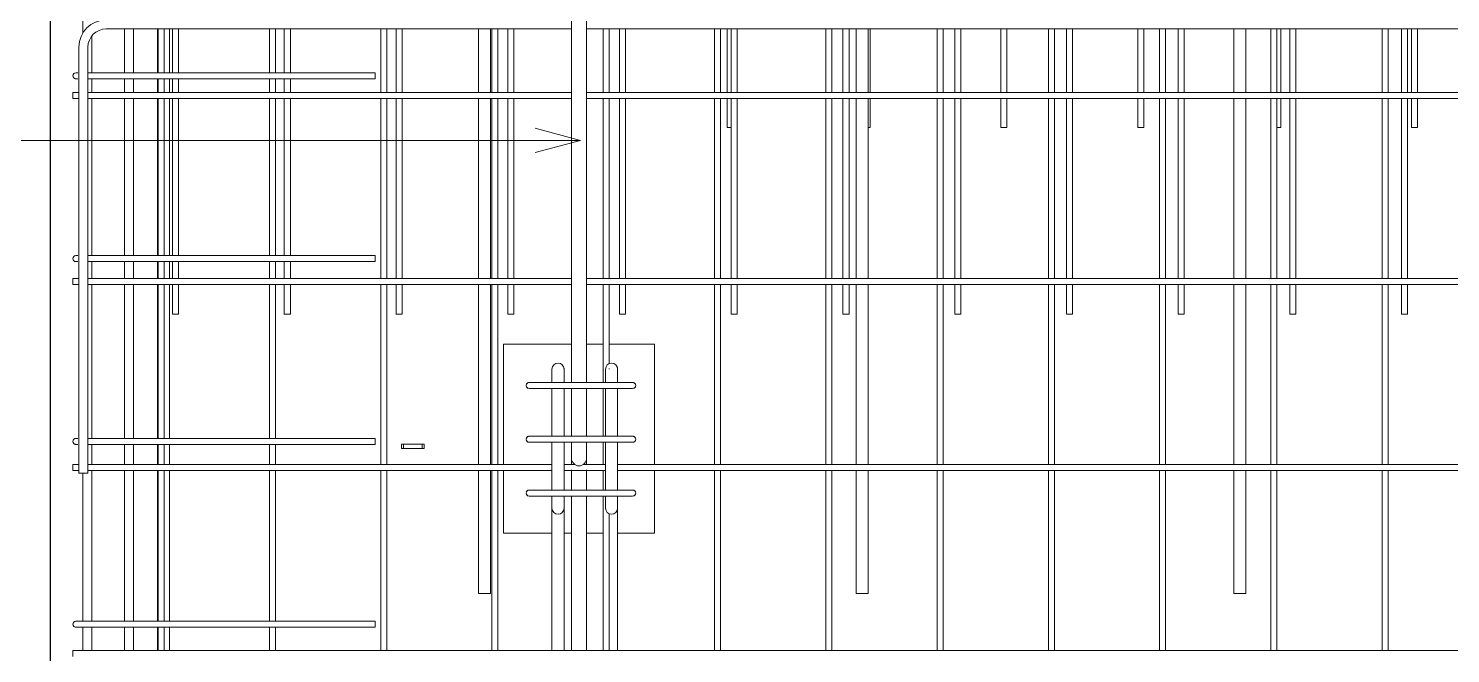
# Model space of a CAD drawing. Header units: millimetres. Extents: x -6138 to 17183, y 2886 to 77066.
# Drawn here: x -4229 to -2346, y 5320 to 6148 of the extents above; entities that cross this region are included whole.
import ezdxf

# ---------------------------------------------------------------- set-up
doc = ezdxf.new("R2010")
doc.units = ezdxf.units.MM
for name, color, linetype, lineweight in [('A-GENM', 13, 'Continuous', 18), ('A-WALL', 113, 'Continuous', 25), ('S-BEAM', 12, 'Continuous', 18), ('S-RBAR', 171, 'Continuous', 18), ('S-RBAR-IDEN', 171, 'Continuous', 9)]:
    doc.layers.add(name, color=color, linetype=linetype, lineweight=lineweight)

# ---------------------------------------------------------------- blocks, each defined once
blk = doc.blocks.new('RR spread anchor face based - RR-SA-1_4-160-614768-Elevation Front 1')
at = {"layer": 'A-GENM'}
for p, q in [((-3735.4, 5597.7), (-3732.9, 5597.7)), ((-3735.4, 5591.7), (-3735.4, 5597.7)), ((-3732.9, 5597.7), (-3707.9, 5597.7)), ((-3732.9, 5597.7), (-3732.9, 5591.7)), ((-3707.9, 5597.7), (-3705.4, 5597.7)), ((-3707.9, 5597.7), (-3707.9, 5591.7)), ((-3705.4, 5597.7), (-3705.4, 5591.7)), ((-3732.9, 5591.7), (-3735.4, 5591.7)), ((-3707.9, 5591.7), (-3732.9, 5591.7)), ((-3705.4, 5591.7), (-3707.9, 5591.7))]:
    blk.add_line(p, q, dxfattribs=at)

msp = doc.modelspace()

# ---------------------------------------------------------------- linework, layer by layer
at = {"layer": 'A-WALL'}
msp.add_line((-4200.4, 6199.7), (-4200.4, 3269.7), dxfattribs=at)
at = {"layer": 'S-BEAM'}
for p, q in [((-3600.4, 5729.7), (-3600.4, 5570.6)), ((-3510.4, 5729.7), (-3600.4, 5729.7)), ((-3468.4, 5729.7), (-3490.4, 5729.7)), ((-3400.4, 5729.7), (-3460.4, 5729.7)), ((-3400.4, 5570.6), (-3400.4, 5729.7)), ((-3600.4, 5562.6), (-3600.4, 5479.7)), ((-3400.4, 5479.7), (-3400.4, 5562.6)), ((-3600.4, 5479.7), (-3536.2, 5479.7)), ((-3520.2, 5479.7), (-3510.4, 5479.7)), ((-3490.4, 5479.7), (-3468.4, 5479.7)), ((-3449.3, 5479.7), (-3400.4, 5479.7))]:
    msp.add_line(p, q, dxfattribs=at)
at = {"layer": 'S-RBAR'}
for p, q in [((-4157.4, 6169.7), (-4157.4, 6141.7)), ((-3510.4, 5679.2), (-3510.4, 6159.7)), ((-3490.4, 5679.2), (-3490.4, 6159.7)), ((-3510.4, 6147.2), (-4126.6, 6147.2)), ((-4102.4, 6147.2), (-4102.4, 6089.2)), ((-4090.4, 6147.2), (-4090.4, 6089.2)), ((-4058.4, 6147.2), (-4058.4, 6089.2)), ((-4057.7, 6089.2), (-4057.7, 6147.2)), ((-4049.7, 6089.2), (-4049.7, 6147.2)), ((-4042.4, 6147.2), (-4042.4, 6089.2)), ((-4038.5, 6147.4), (-4038.5, 6145.7)), ((-4038.5, 6089.2), (-4038.5, 6145.7)), ((-4030.5, 6147.4), (-4030.5, 6145.7)), ((-4030.5, 6089.2), (-4030.5, 6145.7)), ((-3910.4, 6089.2), (-3910.4, 6147.2)), ((-3902.4, 6089.2), (-3902.4, 6147.2)), ((-3890.6, 6147.4), (-3890.6, 6145.7)), ((-3890.6, 6089.2), (-3890.6, 6145.7)), ((-3882.6, 6147.4), (-3882.6, 6145.7)), ((-3882.6, 6089.2), (-3882.6, 6145.7)), ((-3763, 6063), (-3763, 6147.2)), ((-3755, 6063), (-3755, 6147.2)), ((-3742.6, 6147.4), (-3742.6, 6145.7)), ((-3742.6, 6063), (-3742.6, 6145.7)), ((-3734.6, 6147.4), (-3734.6, 6145.7)), ((-3734.6, 6063), (-3734.6, 6145.7)), ((-3633.4, 6147.2), (-3633.4, 6063)), ((-3617.4, 6147.2), (-3617.4, 6063)), ((-3615.7, 6063), (-3615.7, 6147.2)), ((-3607.7, 6063), (-3607.7, 6147.2)), ((-3594.7, 6147.4), (-3594.7, 6145.7)), ((-3594.7, 6063), (-3594.7, 6145.7)), ((-3586.7, 6147.4), (-3586.7, 6145.7)), ((-3586.7, 6063), (-3586.7, 6145.7)), ((-1660.4, 6147.2), (-3490.4, 6147.2)), ((-3468.4, 6063), (-3468.4, 6147.2)), ((-3460.4, 6063), (-3460.4, 6147.2)), ((-3446.8, 6147.4), (-3446.8, 6145.7)), ((-3446.8, 6063), (-3446.8, 6145.7)), ((-3438.8, 6147.4), (-3438.8, 6145.7)), ((-3438.8, 6063), (-3438.8, 6145.7)), ((-3321, 6063), (-3321, 6147.2)), ((-3313, 6063), (-3313, 6147.2)), ((-3304.4, 6145.3), (-3304.4, 6147.4)), ((-3304.4, 6063), (-3304.4, 6145.3)), ((-3298.9, 6147.4), (-3298.9, 6145.7)), ((-3298.9, 6063), (-3298.9, 6145.7)), ((-3290.9, 6147.4), (-3290.9, 6145.7)), ((-3290.9, 6063), (-3290.9, 6145.7)), ((-3173.7, 6063), (-3173.7, 6147.2)), ((-3165.7, 6063), (-3165.7, 6147.2)), ((-3150.9, 6147.4), (-3150.9, 6145.7)), ((-3150.9, 6063), (-3150.9, 6145.7)), ((-3142.9, 6147.4), (-3142.9, 6145.7)), ((-3142.9, 6063), (-3142.9, 6145.7)), ((-3133.4, 6147.2), (-3133.4, 6063)), ((-3117.4, 6147.2), (-3117.4, 6063)), ((-3115.1, 6145.3), (-3115.1, 6147.4)), ((-3115.1, 6063), (-3115.1, 6145.3)), ((-3026.4, 6063), (-3026.4, 6147.2)), ((-3018.4, 6063), (-3018.4, 6147.2)), ((-3003, 6147.4), (-3003, 6145.7)), ((-3003, 6063), (-3003, 6145.7)), ((-2995, 6147.4), (-2995, 6145.7)), ((-2995, 6063), (-2995, 6145.7)), ((-2941.9, 6145.3), (-2941.9, 6147.4)), ((-2941.9, 6063), (-2941.9, 6145.3)), ((-2933.9, 6145.3), (-2933.9, 6147.4)), ((-2933.9, 6063), (-2933.9, 6145.3)), ((-2879, 6063), (-2879, 6147.2)), ((-2871, 6063), (-2871, 6147.2)), ((-2855.1, 6147.4), (-2855.1, 6145.7)), ((-2855.1, 6063), (-2855.1, 6145.7)), ((-2847.1, 6147.4), (-2847.1, 6145.7)), ((-2847.1, 6063), (-2847.1, 6145.7)), ((-2760.6, 6145.3), (-2760.6, 6147.4)), ((-2760.6, 6063), (-2760.6, 6145.3)), ((-2752.6, 6145.3), (-2752.6, 6147.4)), ((-2752.6, 6063), (-2752.6, 6145.3)), ((-2731.7, 6063), (-2731.7, 6147.2)), ((-2723.7, 6063), (-2723.7, 6147.2)), ((-2707.2, 6147.4), (-2707.2, 6145.7)), ((-2707.2, 6063), (-2707.2, 6145.7)), ((-2699.2, 6147.4), (-2699.2, 6145.7)), ((-2699.2, 6063), (-2699.2, 6145.7)), ((-2633.4, 6147.2), (-2633.4, 6063)), ((-2617.4, 6147.2), (-2617.4, 6063)), ((-2584.3, 6063), (-2584.3, 6147.2)), ((-2576.3, 6063), (-2576.3, 6147.2)), ((-2571.4, 6145.3), (-2571.4, 6147.4)), ((-2571.4, 6063), (-2571.4, 6145.3)), ((-2559.2, 6147.4), (-2559.2, 6145.7)), ((-2559.2, 6063), (-2559.2, 6145.7)), ((-2551.2, 6147.4), (-2551.2, 6145.7)), ((-2551.2, 6063), (-2551.2, 6145.7)), ((-2437, 6063), (-2437, 6147.2)), ((-2429, 6063), (-2429, 6147.2)), ((-2411.3, 6147.4), (-2411.3, 6145.7)), ((-2411.3, 6063), (-2411.3, 6145.7)), ((-2403.3, 6147.4), (-2403.3, 6145.7)), ((-2403.3, 6063), (-2403.3, 6145.7)), ((-2398.1, 6145.3), (-2398.1, 6147.4)), ((-2398.1, 6063), (-2398.1, 6145.3)), ((-2390.1, 6145.3), (-2390.1, 6147.4)), ((-2390.1, 6063), (-2390.1, 6145.3)), ((-4162.6, 6123.2), (-4162.6, 5559.2)), ((-4150.6, 6123.2), (-4150.6, 5559.2)), ((-4145.4, 6137.8), (-4145.4, 6089.2)), ((-4163.9, 6089.2), (-4166.4, 6089.2)), ((-4146.4, 6089.2), (-4151, 6089.2)), ((-4146.4, 6089.2), (-3770.4, 6089.2)), ((-3770.4, 6081.2), (-3770.4, 6089.2)), ((-4162.6, 6063), (-4170.4, 6063)), ((-4170.4, 6063), (-4170.4, 6055)), ((-4163.9, 6081.2), (-4166.4, 6081.2)), ((-4146.4, 6081.2), (-4151, 6081.2)), ((-3510.4, 6063), (-4150.6, 6063)), ((-4146.4, 6081.2), (-3770.4, 6081.2)), ((-4145.4, 6081.2), (-4145.4, 6063)), ((-4102.4, 6081.2), (-4102.4, 6063)), ((-4090.4, 6081.2), (-4090.4, 6063)), ((-4058.4, 6081.2), (-4058.4, 6063)), ((-4057.7, 6063), (-4057.7, 6081.2)), ((-4049.7, 6063), (-4049.7, 6081.2)), ((-4042.4, 6081.2), (-4042.4, 6063)), ((-4038.5, 6063), (-4038.5, 6081.2)), ((-4030.5, 6063), (-4030.5, 6081.2)), ((-3910.4, 6063), (-3910.4, 6081.2)), ((-3902.4, 6063), (-3902.4, 6081.2)), ((-3890.6, 6063), (-3890.6, 6081.2)), ((-3882.6, 6063), (-3882.6, 6081.2)), ((-1660.4, 6063), (-3490.4, 6063)), ((-4162.6, 6055), (-4170.4, 6055)), ((-3510.4, 6055), (-4150.6, 6055)), ((-4145.4, 6055), (-4145.4, 5847.2)), ((-4102.4, 6055), (-4102.4, 5847.2)), ((-4090.4, 6055), (-4090.4, 5847.2)), ((-4058.4, 6055), (-4058.4, 5847.2)), ((-4057.7, 5847.2), (-4057.7, 6055)), ((-4049.7, 5847.2), (-4049.7, 6055)), ((-4042.4, 6055), (-4042.4, 5847.2)), ((-4038.5, 5847.2), (-4038.5, 6055)), ((-4030.5, 5847.2), (-4030.5, 6055)), ((-3910.4, 5847.2), (-3910.4, 6055)), ((-3902.4, 5847.2), (-3902.4, 6055)), ((-3890.6, 5847.2), (-3890.6, 6055)), ((-3882.6, 5847.2), (-3882.6, 6055)), ((-3763, 5816.8), (-3763, 6055)), ((-3755, 5816.8), (-3755, 6055)), ((-3742.6, 5816.8), (-3742.6, 6055)), ((-3734.6, 5816.8), (-3734.6, 6055)), ((-3633.4, 6055), (-3633.4, 5816.8)), ((-3617.4, 6055), (-3617.4, 5816.8)), ((-3615.7, 5816.8), (-3615.7, 6055)), ((-3607.7, 5816.8), (-3607.7, 6055)), ((-3594.7, 5816.8), (-3594.7, 6055)), ((-3586.7, 5816.8), (-3586.7, 6055)), ((-1660.4, 6055), (-3490.4, 6055)), ((-3468.4, 5816.8), (-3468.4, 6055)), ((-3460.4, 5816.8), (-3460.4, 6055)), ((-3446.8, 5816.8), (-3446.8, 6055)), ((-3438.8, 5816.8), (-3438.8, 6055)), ((-3321, 5816.8), (-3321, 6055)), ((-3313, 5816.8), (-3313, 6055)), ((-3304.4, 6016.8), (-3304.4, 6055)), ((-3298.9, 5816.8), (-3298.9, 6055)), ((-3290.9, 5816.8), (-3290.9, 6055)), ((-3173.7, 5816.8), (-3173.7, 6055)), ((-3165.7, 5816.8), (-3165.7, 6055)), ((-3150.9, 5816.8), (-3150.9, 6055)), ((-3142.9, 5816.8), (-3142.9, 6055)), ((-3133.4, 6055), (-3133.4, 5816.8)), ((-3117.4, 6055), (-3117.4, 5816.8)), ((-3115.1, 6016.8), (-3115.1, 6055)), ((-3026.4, 5816.8), (-3026.4, 6055)), ((-3018.4, 5816.8), (-3018.4, 6055)), ((-3003, 5816.8), (-3003, 6055)), ((-2995, 5816.8), (-2995, 6055)), ((-2941.9, 6016.8), (-2941.9, 6055)), ((-2933.9, 6016.8), (-2933.9, 6055)), ((-2879, 5816.8), (-2879, 6055)), ((-2871, 5816.8), (-2871, 6055)), ((-2855.1, 5816.8), (-2855.1, 6055)), ((-2847.1, 5816.8), (-2847.1, 6055)), ((-2760.6, 6016.8), (-2760.6, 6055)), ((-2752.6, 6016.8), (-2752.6, 6055)), ((-2731.7, 5816.8), (-2731.7, 6055)), ((-2723.7, 5816.8), (-2723.7, 6055)), ((-2707.2, 5816.8), (-2707.2, 6055)), ((-2699.2, 5816.8), (-2699.2, 6055)), ((-2633.4, 6055), (-2633.4, 5816.8)), ((-2617.4, 6055), (-2617.4, 5816.8)), ((-2584.3, 5816.8), (-2584.3, 6055)), ((-2576.3, 5816.8), (-2576.3, 6055)), ((-2571.4, 6016.8), (-2571.4, 6055)), ((-2559.2, 5816.8), (-2559.2, 6055)), ((-2551.2, 5816.8), (-2551.2, 6055)), ((-2437, 5816.8), (-2437, 6055)), ((-2429, 5816.8), (-2429, 6055)), ((-2411.3, 5816.8), (-2411.3, 6055)), ((-2403.3, 5816.8), (-2403.3, 6055)), ((-2398.1, 6016.8), (-2398.1, 6055)), ((-2390.1, 6016.8), (-2390.1, 6055)), ((-3298.9, 6016.8), (-3304.4, 6016.8)), ((-3115.1, 6016.8), (-3117.4, 6016.8)), ((-2933.9, 6016.8), (-2941.9, 6016.8)), ((-2752.6, 6016.8), (-2760.6, 6016.8)), ((-2571.4, 6016.8), (-2576.3, 6016.8)), ((-2390.1, 6016.8), (-2398.1, 6016.8)), ((-4163.9, 5847.2), (-4166.4, 5847.2)), ((-4163.9, 5839.2), (-4166.4, 5839.2)), ((-4146.4, 5847.2), (-4151, 5847.2)), ((-4146.4, 5839.2), (-4151, 5839.2)), ((-4146.4, 5847.2), (-3770.4, 5847.2)), ((-4146.4, 5839.2), (-3770.4, 5839.2)), ((-4145.4, 5839.2), (-4145.4, 5816.8)), ((-4102.4, 5839.2), (-4102.4, 5816.8)), ((-4090.4, 5839.2), (-4090.4, 5816.8)), ((-4058.4, 5839.2), (-4058.4, 5816.8)), ((-4057.7, 5816.8), (-4057.7, 5839.2)), ((-4049.7, 5816.8), (-4049.7, 5839.2)), ((-4042.4, 5839.2), (-4042.4, 5816.8)), ((-4038.5, 5816.8), (-4038.5, 5839.2)), ((-4030.5, 5816.8), (-4030.5, 5839.2)), ((-3910.4, 5816.8), (-3910.4, 5839.2)), ((-3902.4, 5816.8), (-3902.4, 5839.2)), ((-3890.6, 5816.8), (-3890.6, 5839.2)), ((-3882.6, 5816.8), (-3882.6, 5839.2)), ((-3770.4, 5839.2), (-3770.4, 5847.2)), ((-4162.6, 5816.8), (-4170.4, 5816.8)), ((-4170.4, 5816.8), (-4170.4, 5808.8)), ((-4162.6, 5808.8), (-4170.4, 5808.8)), ((-3510.4, 5816.8), (-4150.6, 5816.8)), ((-3510.4, 5808.8), (-4150.6, 5808.8)), ((-4145.4, 5808.8), (-4145.4, 5605.2)), ((-4102.4, 5808.8), (-4102.4, 5605.2)), ((-4090.4, 5808.8), (-4090.4, 5605.2)), ((-4058.4, 5808.8), (-4058.4, 5605.2)), ((-4057.7, 5605.2), (-4057.7, 5808.8)), ((-4049.7, 5605.2), (-4049.7, 5808.8)), ((-4042.4, 5808.8), (-4042.4, 5605.2)), ((-4038.5, 5769.7), (-4038.5, 5808.8)), ((-4030.5, 5769.7), (-4030.5, 5808.8)), ((-3910.4, 5605.2), (-3910.4, 5808.8)), ((-3902.4, 5605.2), (-3902.4, 5808.8)), ((-3890.6, 5769.7), (-3890.6, 5808.8)), ((-3882.6, 5769.7), (-3882.6, 5808.8)), ((-3763, 5570.6), (-3763, 5808.8)), ((-3755, 5570.6), (-3755, 5808.8)), ((-3742.6, 5769.7), (-3742.6, 5808.8)), ((-3734.6, 5769.7), (-3734.6, 5808.8)), ((-3633.4, 5808.8), (-3633.4, 5570.6)), ((-3617.4, 5808.8), (-3617.4, 5570.6)), ((-3615.7, 5570.6), (-3615.7, 5808.8)), ((-3607.7, 5570.6), (-3607.7, 5808.8)), ((-3594.7, 5769.7), (-3594.7, 5808.8)), ((-3586.7, 5769.7), (-3586.7, 5808.8)), ((-1660.4, 5816.8), (-3490.4, 5816.8)), ((-1660.4, 5808.8), (-3490.4, 5808.8)), ((-3468.4, 5679.2), (-3468.4, 5808.8)), ((-3460.4, 5704.2), (-3460.4, 5808.8)), ((-3446.8, 5769.7), (-3446.8, 5808.8)), ((-3438.8, 5769.7), (-3438.8, 5808.8)), ((-3321, 5570.6), (-3321, 5808.8)), ((-3313, 5570.6), (-3313, 5808.8)), ((-3298.9, 5769.7), (-3298.9, 5808.8)), ((-3290.9, 5769.7), (-3290.9, 5808.8)), ((-3173.7, 5570.6), (-3173.7, 5808.8)), ((-3165.7, 5570.6), (-3165.7, 5808.8)), ((-3150.9, 5769.7), (-3150.9, 5808.8)), ((-3142.9, 5769.7), (-3142.9, 5808.8)), ((-3133.4, 5808.8), (-3133.4, 5570.6)), ((-3117.4, 5808.8), (-3117.4, 5570.6)), ((-3026.4, 5570.6), (-3026.4, 5808.8)), ((-3018.4, 5570.6), (-3018.4, 5808.8)), ((-3003, 5769.7), (-3003, 5808.8)), ((-2995, 5769.7), (-2995, 5808.8)), ((-2879, 5570.6), (-2879, 5808.8)), ((-2871, 5570.6), (-2871, 5808.8)), ((-2855.1, 5769.7), (-2855.1, 5808.8)), ((-2847.1, 5769.7), (-2847.1, 5808.8)), ((-2731.7, 5570.6), (-2731.7, 5808.8)), ((-2723.7, 5570.6), (-2723.7, 5808.8)), ((-2707.2, 5769.7), (-2707.2, 5808.8)), ((-2699.2, 5769.7), (-2699.2, 5808.8)), ((-2633.4, 5808.8), (-2633.4, 5570.6)), ((-2617.4, 5808.8), (-2617.4, 5570.6)), ((-2584.3, 5570.6), (-2584.3, 5808.8)), ((-2576.3, 5570.6), (-2576.3, 5808.8)), ((-2559.2, 5769.7), (-2559.2, 5808.8)), ((-2551.2, 5769.7), (-2551.2, 5808.8)), ((-2437, 5570.6), (-2437, 5808.8)), ((-2429, 5570.6), (-2429, 5808.8)), ((-2411.3, 5769.7), (-2411.3, 5808.8)), ((-2403.3, 5769.7), (-2403.3, 5808.8)), ((-4030.5, 5769.7), (-4038.5, 5769.7)), ((-3882.6, 5769.7), (-3890.6, 5769.7)), ((-3734.6, 5769.7), (-3742.6, 5769.7)), ((-3586.7, 5769.7), (-3594.7, 5769.7)), ((-3438.8, 5769.7), (-3446.8, 5769.7)), ((-3290.9, 5769.7), (-3298.9, 5769.7)), ((-3142.9, 5769.7), (-3150.9, 5769.7)), ((-2995, 5769.7), (-3003, 5769.7)), ((-2847.1, 5769.7), (-2855.1, 5769.7)), ((-2699.2, 5769.7), (-2707.2, 5769.7)), ((-2551.2, 5769.7), (-2559.2, 5769.7)), ((-2403.3, 5769.7), (-2411.3, 5769.7)), ((-3536.2, 5696.9), (-3536.2, 5679.7)), ((-3520.2, 5696.9), (-3520.2, 5679.7)), ((-3465.3, 5696.9), (-3465.3, 5679.7)), ((-3460.4, 5696.9), (-3460.4, 5697.5)), ((-3449.3, 5696.9), (-3449.3, 5679.7)), ((-3566.4, 5679.2), (-3546.4, 5679.2)), ((-3566.4, 5671.2), (-3546.4, 5671.2)), ((-3449.4, 5679.2), (-3546.4, 5679.2)), ((-3449.4, 5671.2), (-3546.4, 5671.2)), ((-3536.2, 5671.6), (-3536.2, 5656.9)), ((-3520.2, 5671.6), (-3520.2, 5656.9)), ((-3510.4, 5620.8), (-3510.4, 5671.2)), ((-3490.4, 5620.8), (-3490.4, 5671.2)), ((-3468.4, 5608), (-3468.4, 5671.2)), ((-3465.3, 5671.6), (-3465.3, 5656.9)), ((-3449.4, 5679.2), (-3429.4, 5679.2)), ((-3449.4, 5671.2), (-3429.4, 5671.2)), ((-3449.3, 5671.6), (-3449.3, 5656.9)), ((-3536.2, 5608), (-3536.2, 5656.9)), ((-3520.2, 5608), (-3520.2, 5656.9)), ((-3465.3, 5608), (-3465.3, 5656.9)), ((-3449.3, 5608), (-3449.3, 5656.9)), ((-3510.4, 5620.8), (-3510.4, 5607.6)), ((-3490.4, 5620.8), (-3490.4, 5607.6)), ((-4163.9, 5605.2), (-4166.4, 5605.2)), ((-4163.9, 5597.2), (-4166.4, 5597.2)), ((-4146.4, 5605.2), (-4151, 5605.2)), ((-4146.4, 5597.2), (-4151, 5597.2)), ((-4146.4, 5605.2), (-3770.4, 5605.2)), ((-4146.4, 5597.2), (-3770.4, 5597.2)), ((-4145.4, 5597.2), (-4145.4, 5570.6)), ((-4102.4, 5597.2), (-4102.4, 5570.6)), ((-4090.4, 5597.2), (-4090.4, 5570.6)), ((-4058.4, 5597.2), (-4058.4, 5570.6)), ((-4057.7, 5570.6), (-4057.7, 5597.2)), ((-4049.7, 5570.6), (-4049.7, 5597.2)), ((-4042.4, 5597.2), (-4042.4, 5570.6)), ((-3910.4, 5570.6), (-3910.4, 5597.2)), ((-3902.4, 5570.6), (-3902.4, 5597.2)), ((-3770.4, 5597.2), (-3770.4, 5605.2)), ((-3566.4, 5608), (-3546.4, 5608)), ((-3566.4, 5600), (-3546.4, 5600)), ((-3449.4, 5608), (-3546.4, 5608)), ((-3449.4, 5600), (-3546.4, 5600)), ((-3536.2, 5552.7), (-3536.2, 5600)), ((-3520.2, 5552.7), (-3520.2, 5600)), ((-3510.4, 5599.8), (-3510.4, 5578.8)), ((-3490.4, 5599.8), (-3490.4, 5578.8)), ((-3468.4, 5570.6), (-3468.4, 5600)), ((-3465.3, 5552.7), (-3465.3, 5600)), ((-3449.4, 5608), (-3429.4, 5608)), ((-3449.4, 5600), (-3429.4, 5600)), ((-3449.3, 5552.7), (-3449.3, 5600)), ((-3510.4, 5571.2), (-3510.4, 5578.8)), ((-3490.4, 5571.2), (-3490.4, 5578.8)), ((-4162.6, 5570.6), (-4170.4, 5570.6)), ((-4170.4, 5570.6), (-4170.4, 5562.6)), ((-4162.6, 5562.6), (-4170.4, 5562.6)), ((-4162.6, 5559.2), (-4150.6, 5559.2)), ((-4157.4, 5559.2), (-4157.4, 5363.2)), ((-3536.2, 5570.6), (-4150.6, 5570.6)), ((-3536.2, 5562.6), (-4150.6, 5562.6)), ((-4145.4, 5562.6), (-4145.4, 5363.2)), ((-4102.4, 5562.6), (-4102.4, 5363.2)), ((-4090.4, 5562.6), (-4090.4, 5363.2)), ((-4058.4, 5562.6), (-4058.4, 5363.2)), ((-4057.7, 5363.2), (-4057.7, 5562.6)), ((-4049.7, 5363.2), (-4049.7, 5562.6)), ((-4042.4, 5562.6), (-4042.4, 5363.2)), ((-3910.4, 5363.2), (-3910.4, 5562.6)), ((-3902.4, 5363.2), (-3902.4, 5562.6)), ((-3763, 5324.3), (-3763, 5562.6)), ((-3755, 5324.3), (-3755, 5562.6)), ((-3633.4, 5562.6), (-3633.4, 5399.7)), ((-3617.4, 5562.6), (-3617.4, 5399.7)), ((-3615.7, 5324.3), (-3615.7, 5562.6)), ((-3607.7, 5324.3), (-3607.7, 5562.6)), ((-3506, 5570.6), (-3520.2, 5570.6)), ((-3465.3, 5562.6), (-3520.2, 5562.6)), ((-3510.4, 5536.8), (-3510.4, 5563.4)), ((-3465.3, 5570.6), (-3494.8, 5570.6)), ((-3490.4, 5536.8), (-3490.4, 5563.4)), ((-3468.4, 5536.8), (-3468.4, 5562.6)), ((-1696.4, 5570.6), (-3449.3, 5570.6)), ((-1696.4, 5562.6), (-3449.3, 5562.6)), ((-3321, 5324.3), (-3321, 5562.6)), ((-3313, 5324.3), (-3313, 5562.6)), ((-3173.7, 5324.3), (-3173.7, 5562.6)), ((-3165.7, 5324.3), (-3165.7, 5562.6)), ((-3133.4, 5562.6), (-3133.4, 5399.7)), ((-3117.4, 5562.6), (-3117.4, 5399.7)), ((-3026.4, 5324.3), (-3026.4, 5562.6)), ((-3018.4, 5324.3), (-3018.4, 5562.6)), ((-2879, 5324.3), (-2879, 5562.6)), ((-2871, 5324.3), (-2871, 5562.6)), ((-2731.7, 5324.3), (-2731.7, 5562.6)), ((-2723.7, 5324.3), (-2723.7, 5562.6)), ((-2633.4, 5562.6), (-2633.4, 5399.7)), ((-2617.4, 5562.6), (-2617.4, 5399.7)), ((-2584.3, 5324.3), (-2584.3, 5562.6)), ((-2576.3, 5324.3), (-2576.3, 5562.6)), ((-2437, 5324.3), (-2437, 5562.6)), ((-2429, 5324.3), (-2429, 5562.6)), ((-3566.4, 5536.8), (-3546.4, 5536.8)), ((-3449.4, 5536.8), (-3546.4, 5536.8)), ((-3536.2, 5552.7), (-3536.2, 5536.5)), ((-3520.2, 5552.7), (-3520.2, 5536.5)), ((-3465.3, 5552.7), (-3465.3, 5536.5)), ((-3449.4, 5536.8), (-3429.4, 5536.8)), ((-3449.3, 5552.7), (-3449.3, 5536.5)), ((-3566.4, 5528.8), (-3546.4, 5528.8)), ((-3449.4, 5528.8), (-3546.4, 5528.8)), ((-3536.2, 5528), (-3536.2, 5512.7)), ((-3520.2, 5528), (-3520.2, 5512.7)), ((-3510.4, 5324.3), (-3510.4, 5528.8)), ((-3490.4, 5324.3), (-3490.4, 5528.8)), ((-3468.4, 5324.3), (-3468.4, 5528.8)), ((-3465.3, 5528), (-3465.3, 5512.7)), ((-3449.4, 5528.8), (-3429.4, 5528.8)), ((-3449.3, 5528), (-3449.3, 5512.7)), ((-3536.2, 5472.7), (-3536.2, 5512.7)), ((-3520.2, 5472.7), (-3520.2, 5512.7)), ((-3465.3, 5511.8), (-3465.3, 5512.7)), ((-3460.4, 5324.3), (-3460.4, 5505.4)), ((-3449.3, 5472.7), (-3449.3, 5512.7)), ((-3536.2, 5324.3), (-3536.2, 5472.7)), ((-3520.2, 5324.3), (-3520.2, 5472.7)), ((-3449.3, 5324.3), (-3449.3, 5472.7)), ((-3633.4, 5399.7), (-3617.4, 5399.7)), ((-3133.4, 5399.7), (-3117.4, 5399.7)), ((-2633.4, 5399.7), (-2617.4, 5399.7)), ((-4146.4, 5363.2), (-4166.4, 5363.2)), ((-4146.4, 5355.2), (-4166.4, 5355.2)), ((-4157.4, 5355.2), (-4157.4, 5324.3)), ((-4146.4, 5363.2), (-3770.4, 5363.2)), ((-4146.4, 5355.2), (-3770.4, 5355.2)), ((-4145.4, 5355.2), (-4145.4, 5324.3)), ((-4102.4, 5355.2), (-4102.4, 5324.3)), ((-4090.4, 5355.2), (-4090.4, 5324.3)), ((-4058.4, 5355.2), (-4058.4, 5324.3)), ((-4057.7, 5324.3), (-4057.7, 5355.2)), ((-4049.7, 5324.3), (-4049.7, 5355.2)), ((-4042.4, 5355.2), (-4042.4, 5324.3)), ((-3910.4, 5324.3), (-3910.4, 5355.2)), ((-3902.4, 5324.3), (-3902.4, 5355.2)), ((-3770.4, 5355.2), (-3770.4, 5363.2)), ((-1580.4, 5324.3), (-4170.4, 5324.3)), ((-4170.4, 5324.3), (-4170.4, 5316.3))]:
    msp.add_line(p, q, dxfattribs=at)
for centre, radius, start, end in [((-4126.6, 6123.2), 36, 90, 180), ((-4126.6, 6123.2), 24, 90, 180), ((-4166.4, 6085.2), 4, 90, 270), ((-4166.4, 6085.2), 4, 120, 165), ((-4166.4, 6085.2), 4, 195, 240), ((-4166.4, 6085.2), 4, 255, 270), ((-4166.4, 5843.2), 4, 90, 270), ((-4166.4, 5843.2), 4, 120, 165), ((-4166.4, 5843.2), 4, 195, 240), ((-4166.4, 5843.2), 4, 255, 270), ((-3528.2, 5696.9), 8, 0, 180), ((-3528.2, 5696.9), 8, 0, 15), ((-3457.3, 5696.9), 8, 0, 180), ((-3457.3, 5696.9), 8, 0, 15), ((-3566.4, 5675.2), 4, 90, 270), ((-3566.4, 5675.2), 4, 120, 165), ((-3566.4, 5675.2), 4, 120, 165), ((-3566.4, 5675.2), 4, 195, 240), ((-3566.4, 5675.2), 4, 195, 240), ((-3566.4, 5675.2), 4, 90, 105), ((-3566.4, 5675.2), 4, 90, 105), ((-3429.4, 5675.2), 4, 75, 90), ((-3429.4, 5675.2), 4, 270, 90), ((-3429.4, 5675.2), 4, 15, 60), ((-3429.4, 5675.2), 4, 300, 345), ((-4166.4, 5601.2), 4, 90, 270), ((-4166.4, 5601.2), 4, 120, 165), ((-4166.4, 5601.2), 4, 195, 240), ((-4166.4, 5601.2), 4, 255, 270), ((-3566.4, 5604), 4, 90, 270), ((-3566.4, 5604), 4, 120, 165), ((-3566.4, 5604), 4, 120, 165), ((-3566.4, 5604), 4, 195, 240), ((-3566.4, 5604), 4, 195, 240), ((-3566.4, 5604), 4, 90, 105), ((-3566.4, 5604), 4, 90, 105), ((-3429.4, 5604), 4, 75, 90), ((-3429.4, 5604), 4, 270, 90), ((-3429.4, 5604), 4, 15, 60), ((-3429.4, 5604), 4, 300, 345), ((-3500.4, 5578.8), 10, 180, 0), ((-3566.4, 5532.8), 4, 90, 270), ((-3566.4, 5532.8), 4, 120, 165), ((-3566.4, 5532.8), 4, 120, 165), ((-3566.4, 5532.8), 4, 90, 105), ((-3566.4, 5532.8), 4, 90, 105), ((-3429.4, 5532.8), 4, 75, 90), ((-3429.4, 5532.8), 4, 270, 90), ((-3429.4, 5532.8), 4, 15, 60), ((-3566.4, 5532.8), 4, 195, 240), ((-3566.4, 5532.8), 4, 195, 240), ((-3429.4, 5532.8), 4, 300, 345), ((-3528.2, 5512.7), 8, 180, 0), ((-3457.3, 5512.7), 8, 180, 0), ((-4166.4, 5359.2), 4, 90, 270), ((-4166.4, 5359.2), 4, 120, 165), ((-4166.4, 5359.2), 4, 195, 240), ((-4166.4, 5359.2), 4, 255, 270)]:
    msp.add_arc(centre, radius, start, end, dxfattribs=at)
at = {"layer": 'S-RBAR-IDEN'}
for q in [(-3558.5, 6015.8), (-4394.9, 5999.7), (-3558.5, 5983.7)]:
    msp.add_line((-3498.5, 5999.7), q, dxfattribs=at)

# ---------------------------------------------------------------- block references
at = {"layer": 'A-GENM'}
msp.add_blockref('RR spread anchor face based - RR-SA-1_4-160-614768-Elevation Front 1', (0, 0), dxfattribs=at)

doc.saveas('drawing.dxf')
